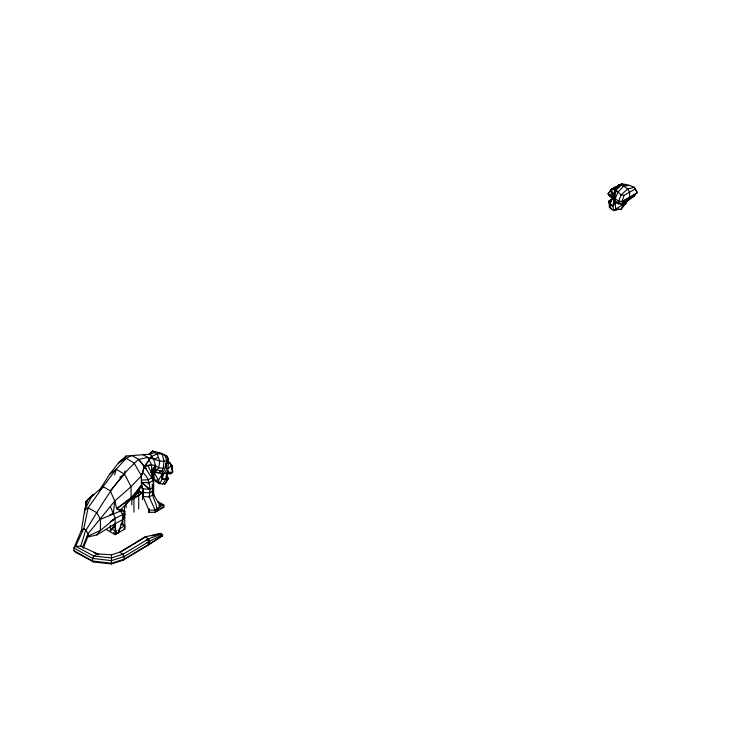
<?xml version="1.0" encoding="UTF-8"?>
<svg xmlns="http://www.w3.org/2000/svg" width="748" height="748" viewBox="0 0 748 748"><rect width="100%" height="100%" fill="white"/><g stroke="black" fill="none" stroke-linecap="round" stroke-linejoin="round"><path stroke-width="1.12" d="M138.707 508.874L138.707 489.856M153.677 493.624L153.677 469.959L155.453 465.508L153.677 459.169L150.086 454.176L126.113 456.037L118.689 462.61L109.619 474.307L99.166 490.651M616.661 187.178L616.651 188.075L616.661 187.178L618.83 184.812C624.084 182.858 629.442 185.411 634.304 187.281L637.305 192.629L629.601 198.323L621.887 201.53L618.699 201.156L615.137 198.688C614.501 194.471 613.584 188.094 618.512 186.13M122.953 560.299L148.441 544.965L162.568 535.671L162.587 534.689L149.619 541.234L124.131 556.577L111.489 560.626L92.593 558.429L73.94 548.05L75.585 546.321L80.709 546.18L97.633 553.847L111.527 554.838L119.605 552.23L123.055 554.221L124.131 556.577L124.093 559.233L122.953 560.299L111.396 563.955L93.743 562.01L75.585 552.267L73.94 550.64L73.94 548.05L81.513 530.014L84.636 510.201L87.628 499.72L92.696 494.905L85.917 501.777L85.281 509.36M148.469 543.244L148.534 538.878L145.084 536.886L119.605 552.23M148.441 544.965L149.572 543.89L149.619 541.234L148.534 538.878L161.306 534.165L162.587 534.689L160.035 533.427L145.084 536.886L143.953 537.962M160.53 535.989L161.269 536.419L161.306 533.95M161.269 536.419L161.306 534.165L160.035 533.427L159.614 533.829M153.994 495.101L152.48 490.969L152.629 495.008L149.198 496.981L142.971 496.457L143.653 492.567L143.111 489.183L142.064 492.867L142.971 496.457L148.908 510.201L148.908 512.361L155.154 512.249L163.859 507.219L163.859 505.087L160.446 506.153L157.033 511.165C157.594 503.049 150.011 495.784 152.882 487.556C154.2 479.805 151.311 472.437 151.601 464.779L147.711 457.355L142.513 454.354M85.833 503.834L85.917 501.777L87.628 499.72L103.093 486.668L116.118 469.295L126.16 458.365L131.816 455.429L138.707 459.412L144.429 466.612L151.779 477.748L148.188 479.795L141.428 480.029L141.437 475.747L144.411 466.602L151.638 456.261L144.411 466.602L141.428 475.737L141.428 485.517L133.957 496.261L120.344 509.94M148.908 512.324L149.076 508.734M111.489 555.54L111.527 554.838L111.396 563.955M142.55 472.297C150.301 478.496 150.451 488.079 149.198 496.981L155.154 510.108L155.154 512.249M149.039 454.186L152.555 450.997L161.418 453.466L167.253 456.42L168.403 461.638L168.094 468.398L165.42 479.356L167.589 479.412L168.59 478.318L166.729 475.719L167.496 480.16M612.406 198.875L608.984 200.847L609.452 207.533L613.612 210.618L617.137 209.702M168.59 478.318L164.934 484.068L159.576 483.657L153.91 479.861L152.611 472.147L158.342 472.932L161.783 471.006L163.26 468.257L163.999 461.179L162.138 453.84L157.66 452.306M124.561 517.934L124.561 506.106L131.059 497.822L131.059 486.686L124.561 474.167L124.925 470.857M609.452 207.533L609.695 205.382M100.064 489.959L103.093 486.668L110.237 490.791L114.79 500.992L113.313 513.549L115.108 518.383L115.136 534.633L124.785 529.06L124.785 525.666L121.213 523.6M152.583 478.037L152.882 475.934L151.601 470.445L155.453 465.508L158.782 467.827L163.26 468.257M171.685 469.763L171.937 465.621L168.403 461.638L171.937 465.621L172.704 471.988L171.03 473.727L166.608 473.643L170.955 473.475L172.704 471.988L170.881 464.153L168.403 461.638M615.482 189.618L611.986 196.528L612.911 199.174L615.23 202.39L612.874 206.027L613.612 210.618L615.604 208.982L615.23 202.39L614.22 198.931L616.043 188.823L615.445 187.954L618.83 184.812L623.757 186L629.592 185.467M151.685 472.558L153.677 469.959C157.323 473.447 162.138 473.97 166.888 473.456L168.15 472.39L168.45 470.866M124.785 525.666L119.97 528.705L118.278 532.819L118.923 529.593M148.534 538.878L123.055 554.221L111.527 557.933L93.837 556.045L75.585 546.321L83.729 528.743L88.161 507.733L103.093 486.668M152.358 478.178L152.891 475.943L148.029 465.705L144.411 466.64L138.707 459.412C116.136 478.673 101.504 505.227 85.955 530.182L83.729 528.743L81.513 530.014L81.513 531.22M618.83 209.244L617.979 209.477L620.999 209.412L626.403 202.745L623.757 204.279L618.316 203.793L615.23 202.39L613.126 205.878L610.424 204.251L611.986 196.528L611.294 197.033L610.013 196.453L608.152 193.723L611.303 189.281L615.155 187.056L616.763 188.384M162.774 484.031L165.57 479.571L162.166 478.898L161.802 473.68L162.297 479.094L159.576 483.657L158.473 480.347L164.223 470.314L166.813 461.011L164.99 455.298L161.531 453.615M620.391 203.138L618.316 203.793L612.911 199.174L613.07 197.079L614.445 193.405L615.333 192.956L616.034 190.123L615.445 187.954L618.119 185.588L622.224 184.045L620.522 185.018M114.687 474.933L116.118 469.295L124.561 474.167L110.237 490.791M142.597 496.644L143.672 492.577L142.933 488.435M611.724 195.621L611.77 198.706L613.94 200.698L612.874 206.027L608.825 202.867L610.938 201.259M80.709 546.18L85.814 529.939L83.729 528.743M165.205 466.874L166.841 465.939L166.065 464.031L166.776 461.787L166.252 469.931L165.42 472.091L163.887 473.465L162.166 478.898L167.589 479.412L164.934 484.068M118.278 532.819L124.757 514.082L122.99 517.046M635.033 189.076L624.159 195.359L621.887 201.53L637.305 192.629L634.304 187.281L627.675 189.02L621.046 194.929L618.699 201.156L619.84 203.391L620.803 203.83L627.675 200.857L634.556 195.892L635.52 194.34L632.799 195.911M83.168 548.378L88.03 536.185L88.03 533.773L85.814 530.089M615.333 192.956L615.987 191.329M82.794 546.732L88.03 533.773L114.79 500.992L131.059 486.686L141.428 475.737L133.957 462.872L126.16 458.365L118.689 462.61M106.281 529.519L115.136 534.633L116.828 530.435M166.065 464.031L167.655 460.992M123.205 517.027L124.757 514.082M623.757 204.279L620.999 209.412L615.604 208.982L623.757 204.279L629.601 198.323L629.601 192.217L627.675 189.02L623.757 186L617.923 192.208L615.137 198.688L615.417 201.418L617.222 202.362L620.803 203.83L623.477 202.287M141.475 486.135L133.957 496.261L135.425 493.577M614.445 193.405L616.09 190.628M132.05 496.765L132.05 499.505L133.92 498.42L137.333 492.81L140.746 491.745L140.746 493.895L132.05 499.505L129.965 499.337M85.889 508.285L84.636 510.201L84.636 513.567M610.321 194.723L609.368 195.387L610.013 196.453L611.518 196.93M612.444 197.94L609.405 202.53L610.424 204.251M110.367 525.255L110.367 530.809L115.108 523.731L122.588 519.636L122.588 514.652L120.634 511.034L116.735 508.78L114.79 500.992M133.957 496.261L139.839 487.659M124.383 458.487L126.113 456.037M154.266 467.182L155.453 465.508C153.462 464.63 139.091 464.835 146.73 468.772M86.927 537.204L96.922 534.923L100.428 530.397L115.108 518.383L122.588 514.652L124.757 511.314L122.812 510.192L116.735 508.78L131.059 497.822L141.428 485.517L139.128 488.042M610.116 191.273L608.152 193.723L609.368 195.387L610.116 194.948M119.082 462.993L121.485 460.132M138.399 488.865L141.428 485.517M153.031 470.342L158.473 480.347L153.91 479.861L153.677 469.959L156.828 469.912L158.782 467.827L159.745 461.067L157.108 453.905L152.555 450.997L150.086 454.176L154.836 452.456M624.159 195.359L621.046 194.929L616.034 190.123L620.999 185.345L625.767 184.494M167.917 460.749L168.543 460.207L167.253 456.42L162.138 453.84L157.108 453.905L151.685 456.402M147.795 483.956L153.078 480.347C150.367 477.495 153.059 473.755 151.601 470.445L152.162 473.849L150.6 472.39M110.367 530.809L115.257 526.34M611.069 190.086L613.238 188.178L616.081 187.851L615.155 187.056L616.408 188.169M111.517 521.225L115.108 518.383L110.358 521.665M624.047 204.597L626.403 202.745L624.599 203.783M109.619 474.307L116.118 469.295M117.501 508.098L131.059 497.822M171.937 465.621L168.094 468.398L167.786 467.968M133.92 498.42L140.746 493.895M94.267 494.493L91.695 496.223L84.636 510.201L88.161 507.733L96.922 512.791L100.428 519.318L100.428 530.397L88.03 536.185M119.736 477.308L124.561 474.167M73.94 550.64L92.546 561.037L111.433 563.253L124.093 559.233L149.572 543.89L162.568 535.671L162.148 535.428M96.922 534.923L115.108 523.731L115.641 529.49M121.344 551.566L131.91 545.208M132.835 544.647L143.018 538.523M615.445 187.954L617.137 186.972M619.84 203.391L615.417 201.418L613.07 197.079L612.986 193.956L613.556 193.629M141.437 480.038L141.849 482.329L149.731 489.37L152.882 487.556L152.096 484.349M629.339 198.903L630.994 197.949L630.994 198.463M631.882 197.435L634.556 195.892M615.38 209.608L613.612 210.618L616.259 209.926M134.78 494.288L137.333 492.81M152.171 491.343L149.516 492.876L143.653 492.567L141.914 487.004M160.296 508.556L163.232 506.864L163.859 507.219M620.363 185.093L622.224 184.045M138.707 459.412L147.711 457.355C154.397 459.02 161.69 463.236 168.543 460.207L167.552 457.757L164.869 455.055M100.428 519.318L120.634 511.034L124.757 511.314L124.757 528.125M153.677 459.169L158.426 457.486M110.003 514.68L113.313 513.549L110.367 506.63M624.561 201.838L627.675 200.857L627.675 199.866M159.109 503.862L160.811 503.329M158.922 505.274L162.335 504.208M616.081 187.851L611.303 189.281L611.294 197.033L608.152 193.723L609.489 195.209M151.779 535.895L158.492 534.119M148.029 465.705L151.601 464.779M162.568 535.671L161.288 535.783L161.69 536.017M167.711 471.193L168.15 472.39L172.704 471.988M121.026 524.759L122.999 524.629M148.908 510.201L155.154 510.108L160.446 506.153L152.555 492.988M120.522 510.183L122.812 510.192M159.876 471.661L162.952 471.857M149.731 489.37L142.363 488.743L141.428 482.554L149.413 482.46L141.428 482.554L149.731 489.37L148.833 488.846M615.127 189.824L611.303 189.281L612.986 193.956M156.828 469.912L161.783 471.006M93.678 552.632L98.83 554.829L97.633 553.847L93.837 556.045L92.593 558.429L92.546 561.037L93.743 562.01M168.15 472.39L169.684 473.157M618.119 185.588L618.83 186L618.83 184.812M151.975 487.032L152.882 487.556M137.707 489.987L140.746 491.745M157.772 501.571L163.859 505.087M146.786 539.598L149.619 541.234M123.962 528.584L124.785 529.06M146.739 542.253L149.572 543.89M113.144 529.846L114.93 530.884M123.027 555.932L124.131 556.577M155.995 481.366L155.659 480.45L155.995 481.366L159.576 483.657L158.305 481.88M153.677 468.024L155.846 470.202L155.453 465.508M113.631 532.688L115.136 534.633M168.066 463.545L167.468 461.142M170.544 472.904L171.03 473.727L170.572 473.091M143.064 494.83L142.064 492.867L143.083 494.933M169.852 462.694L172.012 467.781M152.611 472.147L153.592 474.84M137.333 490.445L138.707 494.68M141.774 486.237L143.653 492.567M610.134 204.419L611.032 208.935M153.377 470.408L153.723 472.512M608.984 200.847L609.274 202.699M115.847 531.791L116.062 534.091M166.851 472.633L167.272 478.972M624.365 201.773L624.365 202.297M142.513 489.183L142.513 491.52M142.513 493.858L142.513 499.692M133.92 495.681L133.957 512.137M131.816 498.177L131.816 504.891M126.16 503.245L126.16 507.64M122.812 518.355L122.812 524.834"/></g></svg>
